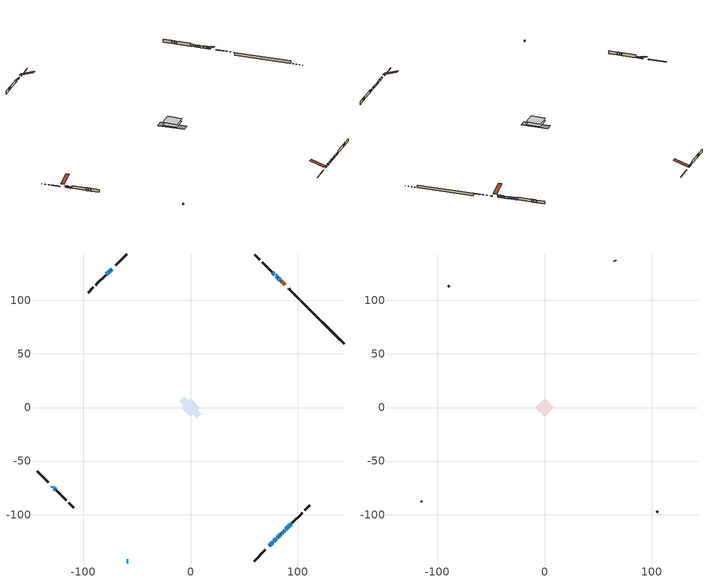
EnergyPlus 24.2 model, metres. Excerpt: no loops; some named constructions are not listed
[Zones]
conditioned space
 floor adiabatic (AdiabaticFloorConstruction): -8.56,0 0,8.56 8.56,0 0,-8.56 z1.52
 floor foundation (Slab1 construction): -10.13,5.62 -5.62,10.13 10.13,-5.62 5.62,-10.13 z-0.77
 wall outside (RimJoist1 construction): 59.35,-143.28 68.75,-133.88 / -143.28,-59.35 -133.88,-68.75 / -59.35,143.28 -68.75,133.88 / 102.11,100.53 92.71,109.92 z1.52:1.82
 wall outside (RimJoist2 construction): 69.41,-133.23 69.93,-132.7 / -133.23,-69.41 -132.7,-69.93 / -69.41,133.23 -69.93,132.7 / 92.05,110.58 91.52,111.11 z1.52:1.82
 wall outside (AdiabaticWallConstruction 1): 88.01,114.62 86.39,116.25 / 85.73,116.9 84.51,118.12 z1.52:3.55
 wall outside (AdiabaticWallConstruction): 73.44,-129.19 73.84,-128.79 / 83.89,-118.74 84.29,-118.35 z1.52:2.44; 74.49,-128.14 77.01,-125.62 / 79.3,123.34 78.43,124.2 z1.52:3.3; 77.66,-124.97 80.18,-122.45 / 77.78,124.85 76.92,125.72 z1.52:3.35; 80.83,-121.8 81.9,-120.74 / 91.94,-110.69 93,-109.63 z1.52:2.92; -129.19,-73.44 -128.87,-73.77 / -128.21,-74.42 -127.88,-74.75 z1.52:3.05; -59.35,-143.28 -58.15,-143.28 z1.52:2.66; 82.55,-120.08 83.24,-119.4 / 93.66,-108.98 94.34,-108.29 z1.52:3.12; -73.44,129.19 -73.84,128.79 / -127.23,-75.4 -126.9,-75.73 / -126.25,-76.38 -125.92,-76.71 z1.52:2.74; 83.85,118.78 82.13,120.5 z1.52:2.99; 84.94,-117.69 86.2,-116.43 / 86.86,-115.78 88.11,-114.52 / 88.77,-113.86 91.28,-111.35 z1.52:3.17; 81.47,121.16 81.04,121.59 / 80.39,122.25 79.95,122.68 z1.52:3.25; -74.49,128.14 -75.36,127.28 z1.52:3.1; -76.01,126.62 -78.46,124.17 z1.52:3.02
 wall outside (Wall1 construction): 95,-107.64 103.19,-99.44 / -125.27,-77.36 -117.08,-85.56 / -79.12,123.52 -87.31,115.32 / 76.26,126.37 68.07,134.57 z1.52:3.96
 wall outside (Wall2 construction): 103.85,-98.79 104.35,-98.28 / -116.42,-86.21 -115.91,-86.72 / -87.97,114.67 -88.47,114.16 / 67.41,135.22 66.9,135.73 z1.52:3.96
 wall outside (Wall4 construction): 106.5,-96.14 111.25,-91.38 / -113.77,-88.86 -109.02,-93.62 / -90.61,112.02 -95.37,107.27 / 64.76,137.87 60.01,142.63 z1.52:3.96
 wall foundation (FoundationWall1 construction): 102.76,99.87,-0.77 102.76,99.87,1.52 136.16,66.47,1.52 136.16,66.47,-0.67 143.28,59.35,-0.67 143.28,59.35,-0.77
 window (WindowConstruction 12): 73.44,-129.19 73.84,-128.79 z1.52:2.43
 window (WindowConstruction 6): 74.5,-128.14 77.01,-125.62 z1.52:3.3
 window (WindowConstruction 7): 77.67,-124.97 80.18,-122.45 z1.52:3.35
 window (WindowConstruction 8): 80.84,-121.8 81.9,-120.74 z1.52:2.92
 window (WindowConstruction 9): -129.19,-73.44 -128.87,-73.77 z1.52:3.04
 window (WindowConstruction 10): -128.21,-74.42 -127.89,-74.75 z1.52:3.04
 window (WindowConstruction 11): -59.35,-143.28 -58.16,-143.28 z1.52:2.66
 window (WindowConstruction 22): 82.55,-120.08 83.24,-119.4 z1.52:3.12
 window (WindowConstruction 13): -73.44,129.19 -73.84,128.79 z1.52:2.74
 window (WindowConstruction 23): 83.89,-118.74 84.29,-118.35 z1.52:2.43
 window (WindowConstruction 15): 83.85,118.78 82.13,120.5 z1.52:2.99
 window (WindowConstruction 16): 84.94,-117.69 86.2,-116.43 z1.52:3.17
 window (WindowConstruction 17): 86.86,-115.78 88.11,-114.52 z1.52:3.17
 window (WindowConstruction 18): 88.77,-113.86 91.28,-111.35 z1.52:3.17
 window (WindowConstruction 19): 91.94,-110.69 93,-109.63 z1.52:2.92
 window (WindowConstruction 20): -127.23,-75.4 -126.91,-75.73 z1.52:2.74
 window (WindowConstruction 21): -126.25,-76.38 -125.93,-76.71 z1.52:2.74
 window (WindowConstruction 14): 93.66,-108.98 94.34,-108.29 z1.52:3.12
 window (WindowConstruction): 81.47,121.16 81.04,121.59 z1.52:3.25
 window (WindowConstruction 1): 80.38,122.25 79.95,122.68 z1.52:3.25
 window (WindowConstruction 2): 79.3,123.34 78.43,124.2 z1.52:3.3
 window (WindowConstruction 3): 77.78,124.86 76.92,125.72 z1.52:3.35
 window (WindowConstruction 4): -74.5,128.14 -75.36,127.28 z1.52:3.1
 window (WindowConstruction 5): -76.01,126.62 -78.46,124.17 z1.52:3.02
 door (Door): 88.01,114.62 86.39,116.25 z1.52:3.55
 door (Door 1): 85.73,116.9 84.51,118.12 z1.52:3.55
 ceiling adiabatic (AdiabaticFloorConstruction): 0,-8.56 8.56,0 0,8.56 -8.56,0 z1.52
attic - vented
 floor to conditioned space (Floor1 construction Reversed): -8.56,0 0,8.56 8.56,0 0,-8.56 z3.96
 wall outside (Wall3 construction): 105.01,-97.62 105.84,-96.79 / -115.25,-87.38 -114.43,-88.21 / -89.13,113.5 -89.96,112.68 / 66.25,136.39 65.42,137.22 z1.52:3.96
 roof outside (Roof1 construction): 72.79,-129.85,3.96 64.45,-121.51,7.89 62.26,-123.71,7.89 70.59,-132.04,3.96; -129.85,-72.79,3.96 -121.51,-64.45,7.89 -123.71,-62.26,7.89 -132.04,-70.59,3.96; -72.79,129.85,3.96 -64.45,121.51,7.89 -62.26,123.71,7.89 -70.59,132.04,3.96; 88.67,113.96,3.96 80.34,105.63,7.89 82.53,103.43,7.89 90.87,111.77,3.96
[Material] Roughness=Rough; Thermal Absorptance=0.9
Name | Thickness {m} | Conductivity {W/m-K} | Density {kg/m3} | Specific Heat {J/kg-K} | Solar Absorptance | Visible Absorptance
ceiling loosefill ins | 0.254 | 0.0480833 | 16.02 | 1046.75 | 0.7 | 0.7
ceiling stud and cavity | 0.1397 | 0.0865182 | 65.682 | 1177.47 | 0.7 | 0.7
gypsum board | 0.0127 | 0.160291 | 801 | 837.4 | 0.6 | 0.6
[Construction]
Floor1 construction: ceiling loosefill ins, ceiling stud and cavity, gypsum board
[EnergyManagementSystem:Program]
component_loads_program: Set loads_htg_walls = 0; Set loads_htg_rim_joists = 0; Set loads_htg_foundation_walls = 0; Set loads_htg_floors = 0; Set loads_htg_slabs = 0; Set loads_htg_ceilings = 0; Set loads_htg_roofs = 0; Set loads_htg_windows_conduction = 0; Set loads_htg_windows_solar = 0; Set loads_htg_doors = 0; Set loads_htg_skylights_conduction = 0; Set loads_htg_skylights_solar = 0; Set loads_htg_internal_mass = 0; Set loads_htg_intgains = 0; Set loads_htg_lighting = 0; Set loads_htg_infil = 0; Set loads_htg_mechvent = 0; Set loads_htg_natvent = 0; Set loads_htg_whf = 0; Set loads_htg_ducts = 0; Set loads_clg_walls = 0; Set loads_clg_rim_joists = 0; Set loads_clg_foundation_walls = 0; Set loads_clg_floors = 0; Set loads_clg_slabs = 0; Set loads_clg_ceilings = 0; Set loads_clg_roofs = 0; Set loads_clg_windows_conduction = 0; Set loads_clg_windows_solar = 0; Set loads_clg_doors = 0; Set loads_clg_skylights_conduction = 0; Set loads_clg_skylights_solar = 0; Set loads_clg_internal_mass = 0; Set loads_clg_intgains = 0; Set loads_clg_lighting = 0; Set loads_clg_infil = 0; Set loads_clg_mechvent = 0; Set loads_clg_natvent = 0; Set loads_clg_whf = 0; Set loads_clg_ducts = 0; Set hr_walls = 0; Set hr_walls = hr_walls + s_conv_13 + s_ig_13 + s_sol_13 + s_lgt_13 + s_surf_13; Set hr_walls = hr_walls + s_conv_14 + s_ig_14 + s_sol_14 + s_lgt_14 + s_surf_14; Set hr_walls = hr_walls + s_conv_15 + s_ig_15 + s_sol_15 + s_lgt_15 + s_surf_15; Set hr_walls = hr_walls + s_conv_16 + s_ig_16 + s_sol_16 + s_lgt_16 + s_surf_16; Set hr_walls = hr_walls + s_conv_17 + s_ig_17 + s_sol_17 + s_lgt_17 + s_surf_17; Set hr_walls = hr_walls + s_conv_18 + s_ig_18 + s_sol_18 + s_lgt_18 + s_surf_18; Set hr_walls = hr_walls + s_conv_19 + s_ig_19 + s_sol_19 + s_lgt_19 + s_surf_19; Set hr_walls = hr_walls + s_conv_20 + s_ig_20 + s_sol_20 + s_lgt_20 + s_surf_20; Set hr_walls = hr_walls + s_conv_21 + s_ig_21 + s_sol_21 + s_lgt_21 + s_surf_21; Set hr_walls = hr_walls + s_conv_22 + s_ig_22 + s_sol_22 + s_lgt_22 + s_surf_22; Set hr_walls = hr_walls + s_conv_23 + s_ig_23 + s_sol_23 + s_lgt_23 + s_surf_23; Set hr_walls = hr_walls + s_conv_24 + s_ig_24 + s_sol_24 + s_lgt_24 + s_surf_24; Set hr_rim_joists = 0; Set hr_rim_joists = hr_rim_joists + s_conv_4 + s_ig_4 + s_sol_4 + s_lgt_4 + s_surf_4; Set hr_rim_joists = hr_rim_joists + s_conv_5 + s_ig_5 + s_sol_5 + s_lgt_5 + s_surf_5; Set hr_rim_joists = hr_rim_joists + s_conv_6 + s_ig_6 + s_sol_6 + s_lgt_6 + s_surf_6; Set hr_rim_joists = hr_rim_joists + s_conv_7 + s_ig_7 + s_sol_7 + s_lgt_7 + s_surf_7; Set hr_rim_joists = hr_rim_joists + s_conv_8 + s_ig_8 + s_sol_8 + s_lgt_8 + s_surf_8; Set hr_rim_joists = hr_rim_joists + s_conv_9 + s_ig_9 + s_sol_9 + s_lgt_9 + s_surf_9; Set hr_rim_joists = hr_rim_joists + s_conv_10 + s_ig_10 + s_sol_10 + s_lgt_10 + s_surf_10; Set hr_rim_joists = hr_rim_joists + s_conv_11 + s_ig_11 + s_sol_11 + s_lgt_11 + s_surf_11; Set hr_foundation_walls = 0; Set hr_foundation_walls = hr_foundation_walls + s_conv_1 + s_ig_1 + s_sol_1 + s_lgt_1 + s_surf_1; Set hr_floors = 0; Set hr_slabs = 0; Set hr_slabs = hr_slabs + s_conv_12 + s_ig_12 + s_sol_12 + s_lgt_12 + s_surf_12; Set hr_ceilings = 0; Set hr_ceilings = hr_ceilings + s_conv + s_ig + s_sol + s_lgt + s_surf; Set hr_roofs = 0; Set hr_windows_conduction = 0; Set hr_windows_conduction = hr_windows_conduction + ss_conv_2; Set hr_windows_conduction = hr_windows_conduction + ss_ig_2; Set hr_windows_conduction = hr_windows_conduction + ss_surf_2; Set hr_windows_conduction = hr_windows_conduction + ss_conv_3; Set hr_windows_conduction = hr_windows_conduction + ss_ig_3; Set hr_windows_conduction = hr_windows_conduction + ss_surf_3; Set hr_windows_conduction = hr_windows_conduction + ss_conv_4; Set hr_windows_conduction = hr_windows_conduction + ss_ig_4; Set hr_windows_conduction = hr_windows_conduction + ss_surf_4; Set hr_windows_conduction = hr_windows_conduction + ss_conv_5; Set hr_windows_conduction = hr_windows_conduction + ss_ig_5; Set hr_windows_conduction = hr_windows_conduction + ss_surf_5; Set hr_windows_conduction = hr_windows_conduction + ss_conv_6; Set hr_windows_conduction = hr_windows_conduction + ss_ig_6; Set hr_windows_conduction = hr_windows_conduction + ss_surf_6; Set hr_windows_conduction = hr_windows_conduction + ss_conv_7; Set hr_windows_conduction = hr_windows_conduction + ss_ig_7; Set hr_windows_conduction = hr_windows_conduction + ss_surf_7; Set hr_windows_conduction = hr_windows_conduction + ss_conv_8; Set hr_windows_conduction = hr_windows_conduction + ss_ig_8; Set hr_windows_conduction = hr_windows_conduction + ss_surf_8; Set hr_windows_conduction = hr_windows_conduction + ss_conv_9; Set hr_windows_conduction = hr_windows_conduction + ss_ig_9; Set hr_windows_conduction = hr_windows_conduction + ss_surf_9; Set hr_windows_conduction = hr_windows_conduction + ss_conv_10; Set hr_windows_conduction = hr_windows_conduction + ss_ig_10; Set hr_windows_conduction = hr_windows_conduction + ss_surf_10; Set hr_windows_conduction = hr_windows_conduction + ss_conv_11; Set hr_windows_conduction = hr_windows_conduction + ss_ig_11; Set hr_windows_conduction = hr_windows_conduction + ss_surf_11; Set hr_windows_conduction = hr_windows_conduction + ss_conv_12; Set hr_windows_conduction = hr_windows_conduction + ss_ig_12; Set hr_windows_conduction = hr_windows_conduction + ss_surf_12; Set hr_windows_conduction = hr_windows_conduction + ss_conv_13; Set hr_windows_conduction = hr_windows_conduction + ss_ig_13; Set hr_windows_conduction = hr_windows_conduction + ss_surf_13; Set hr_windows_conduction = hr_windows_conduction + ss_conv_14; Set hr_windows_conduction = hr_windows_conduction + ss_ig_14; Set hr_windows_conduction = hr_windows_conduction + ss_surf_14; Set hr_windows_conduction = hr_windows_conduction + ss_conv_15; Set hr_windows_conduction = hr_windows_conduction + ss_ig_15; Set hr_windows_conduction = hr_windows_conduction + ss_surf_15; Set hr_windows_conduction = hr_windows_conduction + ss_conv_16; Set hr_windows_conduction = hr_windows_conduction + ss_ig_16; Set hr_windows_conduction = hr_windows_conduction + ss_surf_16; Set hr_windows_conduction = hr_windows_conduction + ss_conv_17; Set hr_windows_conduction = hr_windows_conduction + ss_ig_17; Set hr_windows_conduction = hr_windows_conduction + ss_surf_17; Set hr_windows_conduction = hr_windows_conduction + ss_conv_18; Set hr_windows_conduction = hr_windows_conduction + ss_ig_18; Set hr_windows_conduction = hr_windows_conduction + ss_surf_18; Set hr_windows_conduction = hr_windows_conduction + ss_conv_19; Set hr_windows_conduction = hr_windows_conduction + ss_ig_19; Set hr_windows_conduction = hr_windows_conduction + ss_surf_19; Set hr_windows_conduction = hr_windows_conduction + ss_conv_20; Set hr_windows_conduction = hr_windows_conduction + ss_ig_20; Set hr_windows_conduction = hr_windows_conduction + ss_surf_20; Set hr_windows_conduction = hr_windows_conduction + ss_conv_21; Set hr_windows_conduction = hr_windows_conduction + ss_ig_21; Set hr_windows_conduction = hr_windows_conduction + ss_surf_21; Set hr_windows_conduction = hr_windows_conduction + ss_conv_22; Set hr_windows_conduction = hr_windows_conduction + ss_ig_22; Set hr_windows_conduction = hr_windows_conduction + ss_surf_22; Set hr_windows_conduction = hr_windows_conduction + ss_conv_23; Set hr_windows_conduction = hr_windows_conduction + ss_ig_23; Set hr_windows_conduction = hr_windows_conduction + ss_surf_23; Set hr_windows_conduction = hr_windows_conduction + ss_conv_24; Set hr_windows_conduction = hr_windows_conduction + ss_ig_24; Set hr_windows_conduction = hr_windows_conduction + ss_surf_24; Set hr_windows_conduction = hr_windows_conduction + ss_conv_25; Set hr_windows_conduction = hr_windows_conduction + ss_ig_25; Set hr_windows_conduction = hr_windows_conduction + ss_surf_25; Set hr_windows_solar = 0; Set hr_windows_solar = hr_windows_solar - ss_trans_in * ZoneTimestep * 3600 + ss_back_out * ZoneTimestep * 3600 + ss_trans_out * ZoneTimestep * 3600; Set hr_windows_solar = hr_windows_solar - ss_trans_in_1 * ZoneTimestep * 3600 + ss_back_out_1 * ZoneTimestep * 3600 + ss_trans_out_1 * ZoneTimestep * 3600; Set hr_windows_solar = hr_windows_solar - ss_trans_in_2 * ZoneTimestep * 3600 + ss_back_out_2 * ZoneTimestep * 3600 + ss_trans_out_2 * ZoneTimestep * 3600; Set hr_windows_solar = hr_windows_solar - ss_trans_in_3 * ZoneTimestep * 3600 + ss_back_out_3 * ZoneTimestep * 3600 + ss_trans_out_3 * ZoneTimestep * 3600; Set hr_windows_solar = hr_windows_solar - ss_trans_in_4 * ZoneTimestep * 3600 + ss_back_out_4 * ZoneTimestep * 3600 + ss_trans_out_4 * ZoneTimestep * 3600; Set hr_windows_solar = hr_windows_solar - ss_trans_in_5 * ZoneTimestep * 3600 + ss_back_out_5 * ZoneTimestep * 3600 + ss_trans_out_5 * ZoneTimestep * 3600; Set hr_windows_solar = hr_windows_solar - ss_trans_in_6 * ZoneTimestep * 3600 + ss_back_out_6 * ZoneTimestep * 3600 + ss_trans_out_6 * ZoneTimestep * 3600; Set hr_windows_solar = hr_windows_solar - ss_trans_in_7 * ZoneTimestep * 3600 + ss_back_out_7 * ZoneTimestep * 3600 + ss_trans_out_7 * ZoneTimestep * 3600; Set hr_windows_solar = hr_windows_solar - ss_trans_in_8 * ZoneTimestep * 3600 + ss_back_out_8 * ZoneTimestep * 3600 + ss_trans_out_8 * ZoneTimestep * 3600; Set hr_windows_solar = hr_windows_solar - ss_trans_in_9 * ZoneTimestep * 3600 + ss_back_out_9 * ZoneTimestep * 3600 + ss_trans_out_9 * ZoneTimestep * 3600; Set hr_windows_solar = hr_windows_solar - ss_trans_in_10 * ZoneTimestep * 3600 + ss_back_out_10 * ZoneTimestep * 3600 + ss_trans_out_10 * ZoneTimestep * 3600; Set hr_windows_solar = hr_windows_solar - ss_trans_in_11 * ZoneTimestep * 3600 + ss_back_out_11 * ZoneTimestep * 3600 + ss_trans_out_11 * ZoneTimestep * 3600; Set hr_windows_solar = hr_windows_solar - ss_trans_in_12 * ZoneTimestep * 3600 + ss_back_out_12 * ZoneTimestep * 3600 + ss_trans_out_12 * ZoneTimestep * 3600; Set hr_windows_solar = hr_windows_solar - ss_trans_in_13 * ZoneTimestep * 3600 + ss_back_out_13 * ZoneTimestep * 3600 + ss_trans_out_13 * ZoneTimestep * 3600; Set hr_windows_solar = hr_windows_solar - ss_trans_in_14 * ZoneTimestep * 3600 + ss_back_out_14 * ZoneTimestep * 3600 + ss_trans_out_14 * ZoneTimestep * 3600; Set hr_windows_solar = hr_windows_solar - ss_trans_in_15 * ZoneTimestep * 3600 + ss_back_out_15 * ZoneTimestep * 3600 + ss_trans_out_15 * ZoneTimestep * 3600; Set hr_windows_solar = hr_windows_solar - ss_trans_in_16 * ZoneTimestep * 3600 + ss_back_out_16 * ZoneTimestep * 3600 + ss_trans_out_16 * ZoneTimestep * 3600; Set hr_windows_solar = hr_windows_solar - ss_trans_in_17 * ZoneTimestep * 3600 + ss_back_out_17 * ZoneTimestep * 3600 + ss_trans_out_17 * ZoneTimestep * 3600; Set hr_windows_solar = hr_windows_solar - ss_trans_in_18 * ZoneTimestep * 3600 + ss_back_out_18 * ZoneTimestep * 3600 + ss_trans_out_18 * ZoneTimestep * 3600; Set hr_windows_solar = hr_windows_solar - ss_trans_in_19 * ZoneTimestep * 3600 + ss_back_out_19 * ZoneTimestep * 3600 + ss_trans_out_19 * ZoneTimestep * 3600; Set hr_windows_solar = hr_windows_solar - ss_trans_in_20 * ZoneTimestep * 3600 + ss_back_out_20 * ZoneTimestep * 3600 + ss_trans_out_20 * ZoneTimestep * 3600; Set hr_windows_solar = hr_windows_solar - ss_trans_in_21 * ZoneTimestep * 3600 + ss_back_out_21 * ZoneTimestep * 3600 + ss_trans_out_21 * ZoneTimestep * 3600; Set hr_windows_solar = hr_windows_solar - ss_trans_in_22 * ZoneTimestep * 3600 + ss_back_out_22 * ZoneTimestep * 3600 + ss_trans_out_22 * ZoneTimestep * 3600; Set hr_windows_solar = hr_windows_solar - ss_trans_in_23 * ZoneTimestep * 3600 + ss_back_out_23 * ZoneTimestep * 3600 + ss_trans_out_23 * ZoneTimestep * 3600; Set hr_doors = 0; Set hr_doors = hr_doors + ss_sol; Set hr_doors = hr_doors + ss_lgt; Set hr_doors = hr_doors + ss_conv; Set hr_doors = hr_doors + ss_ig; Set hr_doors = hr_doors + ss_surf; Set hr_doors = hr_doors + ss_sol_1; Set hr_doors = hr_doors + ss_lgt_1; Set hr_doors = hr_doors + ss_conv_1; Set hr_doors = hr_doors + ss_ig_1; Set hr_doors = hr_doors + ss_surf_1; Set hr_skylights_conduction = 0; Set hr_skylights_solar = 0; Set hr_internal_mass = 0; Set hr_internal_mass = hr_internal_mass + s_conv_2 + s_ig_2 + s_sol_2 + s_lgt_2 + s_surf_2; Set hr_internal_mass = hr_internal_mass + s_conv_3 + s_ig_3 + s_sol_3 + s_lgt_3 + s_surf_3; Set hr_internal_mass = hr_internal_mass + im_conv + im_ig + im_sol + im_lgt + im_surf; Set hr_internal_mass = hr_internal_mass + im_conv_1 + im_ig_1 + im_sol_1 + im_lgt_1 + im_surf_1; Set hr_intgains = 0; Set hr_intgains = hr_intgains - ig_ee_conv - ig_ee_rad - ig_ee_conv_1 - ig_ee_rad_1 - ig_ee_conv_2 - ig_ee_rad_2 - ig_ee_conv_3 - ig_ee_rad_3 - ig_ee_conv_4 - ig_ee_rad_4 - ig_ee_conv_5 - ig_ee_rad_5 - ig_ee_conv_6 - ig_ee_rad_6 - ig_oe_conv - ig_oe_rad - ig_oe_conv_1 - ig_oe_rad_1 - ig_oe_conv_2 - ig_oe_rad_2 - ig_oe_conv_3 - ig_oe_rad_3 - ig_oe_conv_4 - ig_oe_rad_4 - ig_ppl_conv - ig_ppl_rad; Set hr_lighting = 0; Set hr_lighting = hr_lighting - ig_lgt_conv - ig_lgt_rad - ig_lgt_vis; Set hr_infil = 0; Set hr_infil = hr_infil - airflow_gain + airflow_loss; Set hr_natvent = 0; Set hr_natvent = hr_natvent - airflow_gain_1 + airflow_loss_1; Set hr_whf = 0; Set hr_whf = hr_whf - airflow_gain_2 + airflow_loss_2; Set hr_mechvent = 0; Set hr_mechvent = hr_mechvent - mv_conv - mv_rad - mv_conv_1 - mv_rad_1 - mv_conv_2 - mv_rad_2 - mv_conv_3 - mv_rad_3 - mv_conv_4 - mv_rad_4 - mv_conv_5 - mv_rad_5 - mv_conv_6 - mv_rad_6; Set hr_ducts = 0; Set hr_intgains = hr_intgains + dhw_loss * (1.0*(1-dhw_rtf) + 1.0*dhw_rtf); Set htg_mode = 0; Set clg_mode = 0; If (htg_load_cond > 0); Set htg_mode = 1.0; ElseIf (clg_load_cond > 0); Set clg_mode = 0.0; Else; Set htg_season = 0; Set clg_season = 0; If ((DayOfYear >= 1) && (DayOfYear <= 365)); Set clg_season = 1; EndIf; If ((DayOfYear >= 1) && (DayOfYear <= 365)); Set htg_season = 1; EndIf; If ((airflow_gain_1 <> 0) || (airflow_loss_1 <> 0)) && (clg_season == 1); Set clg_mode = 0.0; ElseIf ((airflow_gain_2 <> 0) || (airflow_loss_2 <> 0)) && (clg_season == 1); Set clg_mode = 0.0; Else; Set Tmid_setpoint = (htg_sp_s_1 + clg_sp_s_1) / 2; If (tin_s_1 > Tmid_setpoint) && (clg_season == 1); Set clg_mode = 0.0; ElseIf (tin_s_1 < Tmid_setpoint) && (htg_season == 1); Set htg_mode = 1.0; EndIf; EndIf; EndIf; Set loads_htg_walls = loads_htg_walls + (hr_walls * htg_mode * 1); Set loads_htg_rim_joists = loads_htg_rim_joists + (hr_rim_joists * htg_mode * 1); Set loads_htg_foundation_walls = loads_htg_foundation_walls + (hr_foundation_walls * htg_mode * 1); Set loads_htg_floors = loads_htg_floors + (hr_floors * htg_mode * 1); Set loads_htg_slabs = loads_htg_slabs + (hr_slabs * htg_mode * 1); Set loads_htg_ceilings = loads_htg_ceilings + (hr_ceilings * htg_mode * 1); Set loads_htg_roofs = loads_htg_roofs + (hr_roofs * htg_mode * 1); Set loads_htg_windows_conduction = loads_htg_windows_conduction + (hr_windows_conduction * htg_mode * 1); Set loads_htg_windows_solar = loads_htg_windows_solar + (hr_windows_solar * htg_mode * 1); Set loads_htg_doors = loads_htg_doors + (hr_doors * htg_mode * 1); Set loads_htg_skylights_conduction = loads_htg_skylights_conduction + (hr_skylights_conduction * htg_mode * 1); Set loads_htg_skylights_solar = loads_htg_skylights_solar + (hr_skylights_solar * htg_mode * 1); Set loads_htg_internal_mass = loads_htg_internal_mass + (hr_internal_mass * htg_mode * 1); Set loads_htg_intgains = loads_htg_intgains + (hr_intgains * htg_mode * 1); Set loads_htg_lighting = loads_htg_lighting + (hr_lighting * htg_mode * 1); Set loads_htg_infil = loads_htg_infil + (hr_infil * htg_mode * 1); Set loads_htg_mechvent = loads_htg_mechvent + (hr_mechvent * htg_mode * 1); Set loads_htg_natvent = loads_htg_natvent + (hr_natvent * htg_mode * 1); Set loads_htg_whf = loads_htg_whf + (hr_whf * htg_mode * 1); Set loads_htg_ducts = loads_htg_ducts + (hr_ducts * htg_mode * 1); Set loads_clg_walls = loads_clg_walls + (-hr_walls * clg_mode * 1); Set loads_clg_rim_joists = loads_clg_rim_joists + (-hr_rim_joists * clg_mode * 1); Set loads_clg_foundation_walls = loads_clg_foundation_walls + (-hr_foundation_walls * clg_mode * 1); Set loads_clg_floors = loads_clg_floors + (-hr_floors * clg_mode * 1); Set loads_clg_slabs = loads_clg_slabs + (-hr_slabs * clg_mode * 1); Set loads_clg_ceilings = loads_clg_ceilings + (-hr_ceilings * clg_mode * 1); Set loads_clg_roofs = loads_clg_roofs + (-hr_roofs * clg_mode * 1); Set loads_clg_windows_conduction = loads_clg_windows_conduction + (-hr_windows_conduction * clg_mode * 1); Set loads_clg_windows_solar = loads_clg_windows_solar + (-hr_windows_solar * clg_mode * 1); Set loads_clg_doors = loads_clg_doors + (-hr_doors * clg_mode * 1); Set loads_clg_skylights_conduction = loads_clg_skylights_conduction + (-hr_skylights_conduction * clg_mode * 1); Set loads_clg_skylights_solar = loads_clg_skylights_solar + (-hr_skylights_solar * clg_mode * 1); Set loads_clg_internal_mass = loads_clg_internal_mass + (-hr_internal_mass * clg_mode * 1); Set loads_clg_intgains = loads_clg_intgains + (-hr_intgains * clg_mode * 1); Set loads_clg_lighting = loads_clg_lighting + (-hr_lighting * clg_mode * 1); Set loads_clg_infil = loads_clg_infil + (-hr_infil * clg_mode * 1); Set loads_clg_mechvent = loads_clg_mechvent + (-hr_mechvent * clg_mode * 1); Set loads_clg_natvent = loads_clg_natvent + (-hr_natvent * clg_mode * 1); Set loads_clg_whf = loads_clg_whf + (-hr_whf * clg_mode * 1); Set loads_clg_ducts = loads_clg_ducts + (-hr_ducts * clg_mode * 1)
[Schedule:Day:Interval]
interior lighting schedule day: No, 01:00, 0.108182, 04:00, 0.0901515, 05:00, 0.0991667, 06:00, 0.162273, 07:00, 0.270455, 08:00, 0.342576, 10:00, 0.369621, 11:00, 0.351591, 12:00, 0.333561, 13:00, 0.324545, 14:00, 0.31553, 15:00, 0.333561, 16:00, 0.369621, 17:00, 0.450758, 18:00, 0.585985, 19:00, 0.775303, 20:00, 0.955606, 21:00, 0.991667, 22:00, 0.712197, 23:00, 0.360606, 24:00, 0.162273
interior lighting schedule day 1: No, 01:00, 0.100909, 04:00, 0.0840909, 05:00, 0.0925, 06:00, 0.151364, 07:00, 0.252273, 08:00, 0.319545, 10:00, 0.344773, 11:00, 0.327955, 12:00, 0.311136, 13:00, 0.302727, 14:00, 0.294318, 15:00, 0.311136, 16:00, 0.344773, 17:00, 0.420455, 18:00, 0.546591, 19:00, 0.723182, 20:00, 0.891364, 21:00, 0.925, 22:00, 0.664318, 23:00, 0.336364, 24:00, 0.151364
interior lighting schedule day 2: No, 01:00, 0.0927273, 04:00, 0.0772727, 05:00, 0.085, 06:00, 0.139091, 07:00, 0.231818, 08:00, 0.293636, 10:00, 0.316818, 11:00, 0.301364, 12:00, 0.285909, 13:00, 0.278182, 14:00, 0.270455, 15:00, 0.285909, 16:00, 0.316818, 17:00, 0.386364, 18:00, 0.502273, 19:00, 0.664545, 20:00, 0.819091, 21:00, 0.85, 22:00, 0.610455, 23:00, 0.309091, 24:00, 0.139091
interior lighting schedule day 3: No, 01:00, 0.0845455, 04:00, 0.0704545, 05:00, 0.0775, 06:00, 0.126818, 07:00, 0.211364, 08:00, 0.267727, 10:00, 0.288864, 11:00, 0.274773, 12:00, 0.260682, 13:00, 0.253636, 14:00, 0.246591, 15:00, 0.260682, 16:00, 0.288864, 17:00, 0.352273, 18:00, 0.457955, 19:00, 0.605909, 20:00, 0.746818, 21:00, 0.775, 22:00, 0.556591, 23:00, 0.281818, 24:00, 0.126818
interior lighting schedule day 4: No, 01:00, 0.0763636, 04:00, 0.0636364, 05:00, 0.07, 06:00, 0.114545, 07:00, 0.190909, 08:00, 0.241818, 10:00, 0.260909, 11:00, 0.248182, 12:00, 0.235455, 13:00, 0.229091, 14:00, 0.222727, 15:00, 0.235455, 16:00, 0.260909, 17:00, 0.318182, 18:00, 0.413636, 19:00, 0.547273, 20:00, 0.674545, 21:00, 0.7, 22:00, 0.502727, 23:00, 0.254545, 24:00, 0.114545
interior lighting schedule day 5: No, 01:00, 0.0727273, 04:00, 0.0606061, 05:00, 0.0666667, 06:00, 0.109091, 07:00, 0.181818, 08:00, 0.230303, 10:00, 0.248485, 11:00, 0.236364, 12:00, 0.224242, 13:00, 0.218182, 14:00, 0.212121, 15:00, 0.224242, 16:00, 0.248485, 17:00, 0.30303, 18:00, 0.393939, 19:00, 0.521212, 20:00, 0.642424, 21:00, 0.666667, 22:00, 0.478788, 23:00, 0.242424, 24:00, 0.109091
interior lighting schedule day 6: No, 01:00, 0.0745455, 04:00, 0.0621212, 05:00, 0.0683333, 06:00, 0.111818, 07:00, 0.186364, 08:00, 0.236061, 10:00, 0.254697, 11:00, 0.242273, 12:00, 0.229848, 13:00, 0.223636, 14:00, 0.217424, 15:00, 0.229848, 16:00, 0.254697, 17:00, 0.310606, 18:00, 0.403788, 19:00, 0.534242, 20:00, 0.658485, 21:00, 0.683333, 22:00, 0.490758, 23:00, 0.248485, 24:00, 0.111818
interior lighting schedule day 7: No, 01:00, 0.08, 04:00, 0.0666667, 05:00, 0.0733333, 06:00, 0.12, 07:00, 0.2, 08:00, 0.253333, 10:00, 0.273333, 11:00, 0.26, 12:00, 0.246667, 13:00, 0.24, 14:00, 0.233333, 15:00, 0.246667, 16:00, 0.273333, 17:00, 0.333333, 18:00, 0.433333, 19:00, 0.573333, 20:00, 0.706667, 21:00, 0.733333, 22:00, 0.526667, 23:00, 0.266667, 24:00, 0.12
interior lighting schedule day 8: No, 01:00, 0.0890909, 04:00, 0.0742424, 05:00, 0.0816667, 06:00, 0.133636, 07:00, 0.222727, 08:00, 0.282121, 10:00, 0.304394, 11:00, 0.289545, 12:00, 0.274697, 13:00, 0.267273, 14:00, 0.259848, 15:00, 0.274697, 16:00, 0.304394, 17:00, 0.371212, 18:00, 0.482576, 19:00, 0.638485, 20:00, 0.78697, 21:00, 0.816667, 22:00, 0.586515, 23:00, 0.29697, 24:00, 0.133636
interior lighting schedule day 9: No, 01:00, 0.0972727, 04:00, 0.0810606, 05:00, 0.0891667, 06:00, 0.145909, 07:00, 0.243182, 08:00, 0.30803, 10:00, 0.332348, 11:00, 0.316136, 12:00, 0.299924, 13:00, 0.291818, 14:00, 0.283712, 15:00, 0.299924, 16:00, 0.332348, 17:00, 0.405303, 18:00, 0.526894, 19:00, 0.697121, 20:00, 0.859242, 21:00, 0.891667, 22:00, 0.640379, 23:00, 0.324242, 24:00, 0.145909
interior lighting schedule day 10: No, 01:00, 0.105455, 04:00, 0.0878788, 05:00, 0.0966667, 06:00, 0.158182, 07:00, 0.263636, 08:00, 0.333939, 10:00, 0.360303, 11:00, 0.342727, 12:00, 0.325152, 13:00, 0.316364, 14:00, 0.307576, 15:00, 0.325152, 16:00, 0.360303, 17:00, 0.439394, 18:00, 0.571212, 19:00, 0.755758, 20:00, 0.931515, 21:00, 0.966667, 22:00, 0.694242, 23:00, 0.351515, 24:00, 0.158182
interior lighting schedule day 11: No, 01:00, 0.109091, 04:00, 0.0909091, 05:00, 0.1, 06:00, 0.163636, 07:00, 0.272727, 08:00, 0.345455, 10:00, 0.372727, 11:00, 0.354545, 12:00, 0.336364, 13:00, 0.327273, 14:00, 0.318182, 15:00, 0.336364, 16:00, 0.372727, 17:00, 0.454545, 18:00, 0.590909, 19:00, 0.781818, 20:00, 0.963636, 21:00, 1, 22:00, 0.718182, 23:00, 0.363636, 24:00, 0.163636
interior lighting schedule default day; occupants schedule default day; clothes dryer schedule default day; cooking range schedule default day; mech vent bath fan 0 schedule default day; mech vent bath fan 1 schedule default day; mech vent range fan 0 schedule default day; misc plug loads schedule default day; general water use schedule default day; clothes dryer exhaust 0 schedule default day; cooling season schedule day; cooling season schedule day 2; cooling season schedule default day; exterior lighting schedule default day; natural vent schedule default day: No, 24:00, 0
occupants schedule day: No, 05:00, 0.426829, 06:00, 0.719512, 07:00, 1, 08:00, 0.670732, 09:00, 0.329268, 14:00, 0.170732, 15:00, 0.231707, 16:00, 0.329268, 17:00, 0.5, 18:00, 0.670732, 19:00, 0.829268, 21:00, 1, 22:00, 0.853659, 23:00, 0.646341, 24:00, 0.426829
clothes dryer schedule day; clothes dryer exhaust 0 schedule day: No, 01:00, 0.123457, 02:00, 0.0740741, 03:00, 0.0493827, 04:00, 0.0246914, 05:00, 0.0493827, 06:00, 0.0740741, 07:00, 0.197531, 08:00, 0.395062, 09:00, 0.592593, 10:00, 0.839506, 11:00, 0.962963, 12:00, 1, 13:00, 0.91358, 14:00, 0.82716, 15:00, 0.716049, 16:00, 0.753086, 17:00, 0.679012, 18:00, 0.666667, 20:00, 0.62963, 21:00, 0.641975, 22:00, 0.666667, 23:00, 0.54321, 24:00, 0.296296
cooking range schedule day: No, 05:00, 0.0597015, 06:00, 0.11194, 07:00, 0.171642, 08:00, 0.291045, 11:00, 0.343284, 12:00, 0.402985, 13:00, 0.462687, 14:00, 0.343284, 15:00, 0.291045, 16:00, 0.402985, 17:00, 0.567164, 18:00, 1, 19:00, 0.850746, 20:00, 0.432836, 21:00, 0.291045, 22:00, 0.231343, 23:00, 0.171642, 24:00, 0.11194
mech vent bath fan 0 schedule day; mech vent bath fan 1 schedule day: No, 07:00, 0, 08:00, 1, 09:00, 0.2, 24:00, 0
mech vent range fan 0 schedule day: No, 18:00, 0, 19:00, 1, 20:00, 0.2, 24:00, 0
misc plug loads schedule day: No, 06:00, 0.705882, 07:00, 0.745098, 08:00, 0.803922, 15:00, 0.823529, 16:00, 0.862745, 17:00, 0.921569, 18:00, 0.980392, 19:00, 1, 20:00, 0.980392, 21:00, 0.941176, 22:00, 0.862745, 23:00, 0.784314, 24:00, 0.72549
general water use schedule day: No, 01:00, 0.315068, 03:00, 0.287671, 04:00, 0.342466, 05:00, 0.369863, 06:00, 0.520548, 07:00, 0.60274, 08:00, 0.534247, 10:00, 0.506849, 11:00, 0.465753, 14:00, 0.479452, 15:00, 0.534247, 16:00, 0.589041, 17:00, 0.69863, 18:00, 0.876712, 19:00, 0.890411, 20:00, 0.986301, 21:00, 1, 22:00, 0.863014, 23:00, 0.616438, 24:00, 0.465753
cooling season schedule day 1: No, 24:00, 1
exterior lighting schedule day: No, 01:00, 0.566667, 03:00, 0.524167, 05:00, 0.495833, 06:00, 0.5525, 07:00, 0.623333, 08:00, 0.580833, 09:00, 0.439167, 10:00, 0.354167, 12:00, 0.34, 13:00, 0.354167, 14:00, 0.396667, 15:00, 0.425, 16:00, 0.495833, 17:00, 0.623333, 18:00, 0.793333, 19:00, 0.906667, 20:00, 0.963333, 21:00, 0.991667, 22:00, 0.920833, 23:00, 0.793333, 24:00, 0.665833
exterior lighting schedule day 1: No, 01:00, 0.528571, 03:00, 0.488929, 05:00, 0.4625, 06:00, 0.515357, 07:00, 0.581429, 08:00, 0.541786, 09:00, 0.409643, 10:00, 0.330357, 12:00, 0.317143, 13:00, 0.330357, 14:00, 0.37, 15:00, 0.396429, 16:00, 0.4625, 17:00, 0.581429, 18:00, 0.74, 19:00, 0.845714, 20:00, 0.898571, 21:00, 0.925, 22:00, 0.858929, 23:00, 0.74, 24:00, 0.621071
exterior lighting schedule day 10: No, 01:00, 0.552381, 03:00, 0.510952, 05:00, 0.483333, 06:00, 0.538571, 07:00, 0.607619, 08:00, 0.56619, 09:00, 0.428095, 10:00, 0.345238, 12:00, 0.331429, 13:00, 0.345238, 14:00, 0.386667, 15:00, 0.414286, 16:00, 0.483333, 17:00, 0.607619, 18:00, 0.773333, 19:00, 0.88381, 20:00, 0.939048, 21:00, 0.966667, 22:00, 0.897619, 23:00, 0.773333, 24:00, 0.649048
exterior lighting schedule day 11: No, 01:00, 0.571429, 03:00, 0.528571, 05:00, 0.5, 06:00, 0.557143, 07:00, 0.628571, 08:00, 0.585714, 09:00, 0.442857, 10:00, 0.357143, 12:00, 0.342857, 13:00, 0.357143, 14:00, 0.4, 15:00, 0.428571, 16:00, 0.5, 17:00, 0.628571, 18:00, 0.8, 19:00, 0.914286, 20:00, 0.971429, 21:00, 1, 22:00, 0.928571, 23:00, 0.8, 24:00, 0.671429
exterior lighting schedule day 2: No, 01:00, 0.485714, 03:00, 0.449286, 05:00, 0.425, 06:00, 0.473571, 07:00, 0.534286, 08:00, 0.497857, 09:00, 0.376429, 10:00, 0.303571, 12:00, 0.291429, 13:00, 0.303571, 14:00, 0.34, 15:00, 0.364286, 16:00, 0.425, 17:00, 0.534286, 18:00, 0.68, 19:00, 0.777143, 20:00, 0.825714, 21:00, 0.85, 22:00, 0.789286, 23:00, 0.68, 24:00, 0.570714
exterior lighting schedule day 3: No, 01:00, 0.442857, 03:00, 0.409643, 05:00, 0.3875, 06:00, 0.431786, 07:00, 0.487143, 08:00, 0.453929, 09:00, 0.343214, 10:00, 0.276786, 12:00, 0.265714, 13:00, 0.276786, 14:00, 0.31, 15:00, 0.332143, 16:00, 0.3875, 17:00, 0.487143, 18:00, 0.62, 19:00, 0.708571, 20:00, 0.752857, 21:00, 0.775, 22:00, 0.719643, 23:00, 0.62, 24:00, 0.520357
exterior lighting schedule day 4: No, 01:00, 0.4, 03:00, 0.37, 05:00, 0.35, 06:00, 0.39, 07:00, 0.44, 08:00, 0.41, 09:00, 0.31, 10:00, 0.25, 12:00, 0.24, 13:00, 0.25, 14:00, 0.28, 15:00, 0.3, 16:00, 0.35, 17:00, 0.44, 18:00, 0.56, 19:00, 0.64, 20:00, 0.68, 21:00, 0.7, 22:00, 0.65, 23:00, 0.56, 24:00, 0.47
exterior lighting schedule day 5: No, 01:00, 0.380952, 03:00, 0.352381, 05:00, 0.333333, 06:00, 0.371429, 07:00, 0.419048, 08:00, 0.390476, 09:00, 0.295238, 10:00, 0.238095, 12:00, 0.228571, 13:00, 0.238095, 14:00, 0.266667, 15:00, 0.285714, 16:00, 0.333333, 17:00, 0.419048, 18:00, 0.533333, 19:00, 0.609524, 20:00, 0.647619, 21:00, 0.666667, 22:00, 0.619048, 23:00, 0.533333, 24:00, 0.447619
exterior lighting schedule day 6: No, 01:00, 0.390476, 03:00, 0.36119, 05:00, 0.341667, 06:00, 0.380714, 07:00, 0.429524, 08:00, 0.400238, 09:00, 0.302619, 10:00, 0.244048, 12:00, 0.234286, 13:00, 0.244048, 14:00, 0.273333, 15:00, 0.292857, 16:00, 0.341667, 17:00, 0.429524, 18:00, 0.546667, 19:00, 0.624762, 20:00, 0.66381, 21:00, 0.683333, 22:00, 0.634524, 23:00, 0.546667, 24:00, 0.45881
exterior lighting schedule day 7: No, 01:00, 0.419048, 03:00, 0.387619, 05:00, 0.366667, 06:00, 0.408571, 07:00, 0.460952, 08:00, 0.429524, 09:00, 0.324762, 10:00, 0.261905, 12:00, 0.251429, 13:00, 0.261905, 14:00, 0.293333, 15:00, 0.314286, 16:00, 0.366667, 17:00, 0.460952, 18:00, 0.586667, 19:00, 0.670476, 20:00, 0.712381, 21:00, 0.733333, 22:00, 0.680952, 23:00, 0.586667, 24:00, 0.492381
exterior lighting schedule day 8: No, 01:00, 0.466667, 03:00, 0.431667, 05:00, 0.408333, 06:00, 0.455, 07:00, 0.513333, 08:00, 0.478333, 09:00, 0.361667, 10:00, 0.291667, 12:00, 0.28, 13:00, 0.291667, 14:00, 0.326667, 15:00, 0.35, 16:00, 0.408333, 17:00, 0.513333, 18:00, 0.653333, 19:00, 0.746667, 20:00, 0.793333, 21:00, 0.816667, 22:00, 0.758333, 23:00, 0.653333, 24:00, 0.548333
exterior lighting schedule day 9: No, 01:00, 0.509524, 03:00, 0.47131, 05:00, 0.445833, 06:00, 0.496786, 07:00, 0.560476, 08:00, 0.522262, 09:00, 0.394881, 10:00, 0.318452, 12:00, 0.305714, 13:00, 0.318452, 14:00, 0.356667, 15:00, 0.382143, 16:00, 0.445833, 17:00, 0.560476, 18:00, 0.713333, 19:00, 0.815238, 20:00, 0.86619, 21:00, 0.891667, 22:00, 0.827976, 23:00, 0.713333, 24:00, 0.59869
[Schedule:Week:Daily]
clothes dryer exhaust 0 schedule Week Rule - Jan1-Dec31: clothes dryer exhaust 0 schedule day, clothes dryer exhaust 0 schedule day, clothes dryer exhaust 0 schedule day, clothes dryer exhaust 0 schedule day, clothes dryer exhaust 0 schedule day, clothes dryer exhaust 0 schedule day, clothes dryer exhaust 0 schedule day, clothes dryer exhaust 0 schedule default day, clothes dryer exhaust 0 schedule default day, clothes dryer exhaust 0 schedule default day, clothes dryer exhaust 0 schedule default day, clothes dryer exhaust 0 schedule default day
cooling season schedule Week Rule - Jan1-May26: cooling season schedule day, cooling season schedule day, cooling season schedule day, cooling season schedule day, cooling season schedule day, cooling season schedule day, cooling season schedule day, cooling season schedule default day, cooling season schedule default day, cooling season schedule default day, cooling season schedule default day, cooling season schedule default day
cooling season schedule Week Rule - May27-Jun2: cooling season schedule day, cooling season schedule day, cooling season schedule day, cooling season schedule day, cooling season schedule day, cooling season schedule day 1, cooling season schedule day 1, cooling season schedule default day, cooling season schedule default day, cooling season schedule default day, cooling season schedule default day, cooling season schedule default day
cooling season schedule Week Rule - Jun3-Sep29: cooling season schedule day 1, cooling season schedule day 1, cooling season schedule day 1, cooling season schedule day 1, cooling season schedule day 1, cooling season schedule day 1, cooling season schedule day 1, cooling season schedule default day, cooling season schedule default day, cooling season schedule default day, cooling season schedule default day, cooling season schedule default day
cooling season schedule Week Rule - Sep30-Oct6: cooling season schedule day 1, cooling season schedule day 2, cooling season schedule day 2, cooling season schedule day 2, cooling season schedule day 2, cooling season schedule day 2, cooling season schedule day 2, cooling season schedule default day, cooling season schedule default day, cooling season schedule default day, cooling season schedule default day, cooling season schedule default day
cooling season schedule Week Rule - Oct7-Dec31: cooling season schedule day 2, cooling season schedule day 2, cooling season schedule day 2, cooling season schedule day 2, cooling season schedule day 2, cooling season schedule day 2, cooling season schedule day 2, cooling season schedule default day, cooling season schedule default day, cooling season schedule default day, cooling season schedule default day, cooling season schedule default day
exterior lighting schedule Week Rule - Apr1-Apr28: exterior lighting schedule day 3, exterior lighting schedule day 3, exterior lighting schedule day 3, exterior lighting schedule day 3, exterior lighting schedule day 3, exterior lighting schedule day 3, exterior lighting schedule day 3, exterior lighting schedule default day, exterior lighting schedule default day, exterior lighting schedule default day, exterior lighting schedule default day, exterior lighting schedule default day
exterior lighting schedule Week Rule - Apr29-May5: exterior lighting schedule day 3, exterior lighting schedule day 3, exterior lighting schedule day 4, exterior lighting schedule day 4, exterior lighting schedule day 4, exterior lighting schedule day 4, exterior lighting schedule day 4, exterior lighting schedule default day, exterior lighting schedule default day, exterior lighting schedule default day, exterior lighting schedule default day, exterior lighting schedule default day
exterior lighting schedule Week Rule - May6-May26: exterior lighting schedule day 4, exterior lighting schedule day 4, exterior lighting schedule day 4, exterior lighting schedule day 4, exterior lighting schedule day 4, exterior lighting schedule day 4, exterior lighting schedule day 4, exterior lighting schedule default day, exterior lighting schedule default day, exterior lighting schedule default day, exterior lighting schedule default day, exterior lighting schedule default day
exterior lighting schedule Week Rule - May27-Jun2: exterior lighting schedule day 4, exterior lighting schedule day 4, exterior lighting schedule day 4, exterior lighting schedule day 4, exterior lighting schedule day 4, exterior lighting schedule day 5, exterior lighting schedule day 5, exterior lighting schedule default day, exterior lighting schedule default day, exterior lighting schedule default day, exterior lighting schedule default day, exterior lighting schedule default day
exterior lighting schedule Week Rule - Jun3-Jun30: exterior lighting schedule day 5, exterior lighting schedule day 5, exterior lighting schedule day 5, exterior lighting schedule day 5, exterior lighting schedule day 5, exterior lighting schedule day 5, exterior lighting schedule day 5, exterior lighting schedule default day, exterior lighting schedule default day, exterior lighting schedule default day, exterior lighting schedule default day, exterior lighting schedule default day
exterior lighting schedule Week Rule - Jul1-Jul28: exterior lighting schedule day 6, exterior lighting schedule day 6, exterior lighting schedule day 6, exterior lighting schedule day 6, exterior lighting schedule day 6, exterior lighting schedule day 6, exterior lighting schedule day 6, exterior lighting schedule default day, exterior lighting schedule default day, exterior lighting schedule default day, exterior lighting schedule default day, exterior lighting schedule default day
exterior lighting schedule Week Rule - Jul29-Aug4: exterior lighting schedule day 6, exterior lighting schedule day 6, exterior lighting schedule day 6, exterior lighting schedule day 7, exterior lighting schedule day 7, exterior lighting schedule day 7, exterior lighting schedule day 7, exterior lighting schedule default day, exterior lighting schedule default day, exterior lighting schedule default day, exterior lighting schedule default day, exterior lighting schedule default day
exterior lighting schedule Week Rule - Aug5-Aug25: exterior lighting schedule day 7, exterior lighting schedule day 7, exterior lighting schedule day 7, exterior lighting schedule day 7, exterior lighting schedule day 7, exterior lighting schedule day 7, exterior lighting schedule day 7, exterior lighting schedule default day, exterior lighting schedule default day, exterior lighting schedule default day, exterior lighting schedule default day, exterior lighting schedule default day
exterior lighting schedule Week Rule - Aug26-Sep1: exterior lighting schedule day 7, exterior lighting schedule day 7, exterior lighting schedule day 7, exterior lighting schedule day 7, exterior lighting schedule day 7, exterior lighting schedule day 7, exterior lighting schedule day 8, exterior lighting schedule default day, exterior lighting schedule default day, exterior lighting schedule default day, exterior lighting schedule default day, exterior lighting schedule default day
exterior lighting schedule Week Rule - Sep2-Sep29: exterior lighting schedule day 8, exterior lighting schedule day 8, exterior lighting schedule day 8, exterior lighting schedule day 8, exterior lighting schedule day 8, exterior lighting schedule day 8, exterior lighting schedule day 8, exterior lighting schedule default day, exterior lighting schedule default day, exterior lighting schedule default day, exterior lighting schedule default day, exterior lighting schedule default day
exterior lighting schedule Week Rule - Sep30-Oct6: exterior lighting schedule day 8, exterior lighting schedule day 9, exterior lighting schedule day 9, exterior lighting schedule day 9, exterior lighting schedule day 9, exterior lighting schedule day 9, exterior lighting schedule day 9, exterior lighting schedule default day, exterior lighting schedule default day, exterior lighting schedule default day, exterior lighting schedule default day, exterior lighting schedule default day
exterior lighting schedule Week Rule - Oct7-Oct27: exterior lighting schedule day 9, exterior lighting schedule day 9, exterior lighting schedule day 9, exterior lighting schedule day 9, exterior lighting schedule day 9, exterior lighting schedule day 9, exterior lighting schedule day 9, exterior lighting schedule default day, exterior lighting schedule default day, exterior lighting schedule default day, exterior lighting schedule default day, exterior lighting schedule default day
exterior lighting schedule Week Rule - Oct28-Nov3: exterior lighting schedule day 9, exterior lighting schedule day 9, exterior lighting schedule day 9, exterior lighting schedule day 9, exterior lighting schedule day 10, exterior lighting schedule day 10, exterior lighting schedule day 10, exterior lighting schedule default day, exterior lighting schedule default day, exterior lighting schedule default day, exterior lighting schedule default day, exterior lighting schedule default day
exterior lighting schedule Week Rule - Nov4-Nov24: exterior lighting schedule day 10, exterior lighting schedule day 10, exterior lighting schedule day 10, exterior lighting schedule day 10, exterior lighting schedule day 10, exterior lighting schedule day 10, exterior lighting schedule day 10, exterior lighting schedule default day, exterior lighting schedule default day, exterior lighting schedule default day, exterior lighting schedule default day, exterior lighting schedule default day
exterior lighting schedule Week Rule - Nov25-Dec1: exterior lighting schedule day 10, exterior lighting schedule day 10, exterior lighting schedule day 10, exterior lighting schedule day 10, exterior lighting schedule day 10, exterior lighting schedule day 10, exterior lighting schedule day 11, exterior lighting schedule default day, exterior lighting schedule default day, exterior lighting schedule default day, exterior lighting schedule default day, exterior lighting schedule default day
exterior lighting schedule Week Rule - Dec2-Dec31: exterior lighting schedule day 11, exterior lighting schedule day 11, exterior lighting schedule day 11, exterior lighting schedule day 11, exterior lighting schedule day 11, exterior lighting schedule day 11, exterior lighting schedule day 11, exterior lighting schedule default day, exterior lighting schedule default day, exterior lighting schedule default day, exterior lighting schedule default day, exterior lighting schedule default day
natural vent schedule Week Rule - Jan1-Dec31: natural vent schedule default day, natural vent schedule default day, natural vent schedule default day, natural vent schedule default day, natural vent schedule default day, natural vent schedule default day, natural vent schedule default day, natural vent schedule default day, natural vent schedule default day, natural vent schedule default day, natural vent schedule default day, natural vent schedule default day
[Schedule:Year]
natural vent schedule: natural vent schedule Week Rule - Jan1-Dec31, 1, 1, 12, 31
